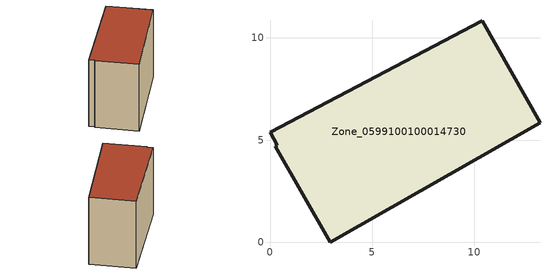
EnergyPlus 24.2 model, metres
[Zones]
Zone_0599100100014730
 floor ground (C_G): 10.37,10.83 13.21,5.83 2.94,0 0.26,4.7 0.35,4.75 0,5.38 z0
 wall outside (C_F): 13.21,5.83 10.37,10.83 0,5.38 0.35,4.75 0.26,4.7 2.94,0 13.21,5.83 z0:9.71
 roof outside (C_R): 2.94,0 13.21,5.83 10.37,10.83 0,5.38 0.35,4.75 0.26,4.7 z9.71
[BUILDING]
Pand.0599100100014730: North Axis=0; Terrain=City; Loads Convergence Tolerance Value=0.04; Temperature Convergence Tolerance Value=0.4; Solar Distribution=FullExterior; Maximum Number of Warmup Days=25; Minimum Number of Warmup Days=1
[Site:Location]
Rotterdam.The.Hague.AP_ZH_NLD Design_Conditions: Latitude=51.96; Longitude=4.45; Time Zone=1; Elevation=-4.5
[SITE:GROUNDTEMPERATURE:BUILDINGSURFACE]
18, 18, 18, 18, 18, 18, 18, 18, 18, 18, 18, 18
[MATERIAL] Thermal Absorptance=0.9; Solar Absorptance=0.7; Visible Absorptance=0.7
Name | Roughness | Thickness | Conductivity | Density | Specific Heat
G.TI.2015-2018 | MediumSmooth | 0.15 | 0.0428571 | 540 | 1210
F.TI.2015-2018 | Rough | 0.3 | 0.0666667 | 1920 | 840
R.TI.2015-2018 | MediumRough | 0.2 | 0.0333333 | 1500 | 1000
[CONSTRUCTION]
C_G: G.TI.2015-2018
C_F: F.TI.2015-2018
C_R: R.TI.2015-2018
[ZONE]
Zone_0599100100014730: Type=1; Multiplier=1; Ceiling Height=Autocalculate; Volume=Autocalculate; Floor Area=autocalculate; Part of Total Floor Area=Yes
[ZONEINFILTRATION:DESIGNFLOWRATE]
Infil_Zone_0599100100014730: Zone or ZoneList or Space or SpaceList=Zone_0599100100014730; Schedule=AlwaysOn; Design Flow Rate Calculation Method=Flow/Area; Flow Rate per Floor Area=0.0015; Constant Term Coefficient=1; Temperature Term Coefficient=0; Velocity Term Coefficient=0; Velocity Squared Term Coefficient=0
[HVACTEMPLATE:ZONE:IDEALLOADSAIRSYSTEM]
Zone_0599100100014730: Maximum Heating Supply Air Temperature=50; Minimum Cooling Supply Air Temperature=13; Maximum Heating Supply Air Humidity Ratio=0.0156; Minimum Cooling Supply Air Humidity Ratio=0.0077; Heating Limit=NoLimit; Cooling Limit=NoLimit; Dehumidification Control Type=ConstantSensibleHeatRatio; Cooling Sensible Heat Ratio=0.7; Dehumidification Setpoint=60; Humidification Control Type=None; Humidification Setpoint=30; Outdoor Air Method=None; Outdoor Air Flow Rate per Person=0.00944; Outdoor Air Flow Rate per Zone Floor Area=0; Outdoor Air Flow Rate per Zone=0; Demand Controlled Ventilation Type=None; Outdoor Air Economizer Type=NoEconomizer; Heat Recovery Type=None; Sensible Heat Recovery Effectiveness=0.7; Latent Heat Recovery Effectiveness=0.65
[ZONECONTROL:THERMOSTAT]
ThermostatControl_Zone_0599100100014730: Zone or ZoneList=Zone_0599100100014730; Control Type Schedule=DualSetpointControlType; Control 1=Thermostat_Zone_0599100100014730; Temperature Difference Between Cutout And Setpoint=0
[THERMOSTATSETPOINT:DUALSETPOINT]
Thermostat_Zone_0599100100014730: Heating Setpoint Temperature Schedule=HeatingSetpoint_Zone_0599100100014730; Cooling Setpoint Temperature Schedule=CoolingSetpoint_Zone_0599100100014730
[SCHEDULE:COMPACT]
HeatingSetpoint_Zone_0599100100014730: Through: 12/31, For: AllDays, Until: 24:00, 21
CoolingSetpoint_Zone_0599100100014730: Through: 12/31, For: AllDays, Until: 24:00, 24
DualSetpointControlType: Through: 12/31, For: AllDays, Until: 24:00, 4
AlwaysOn: Through: 12/31, For: AllDays, Until: 24:00, 1
